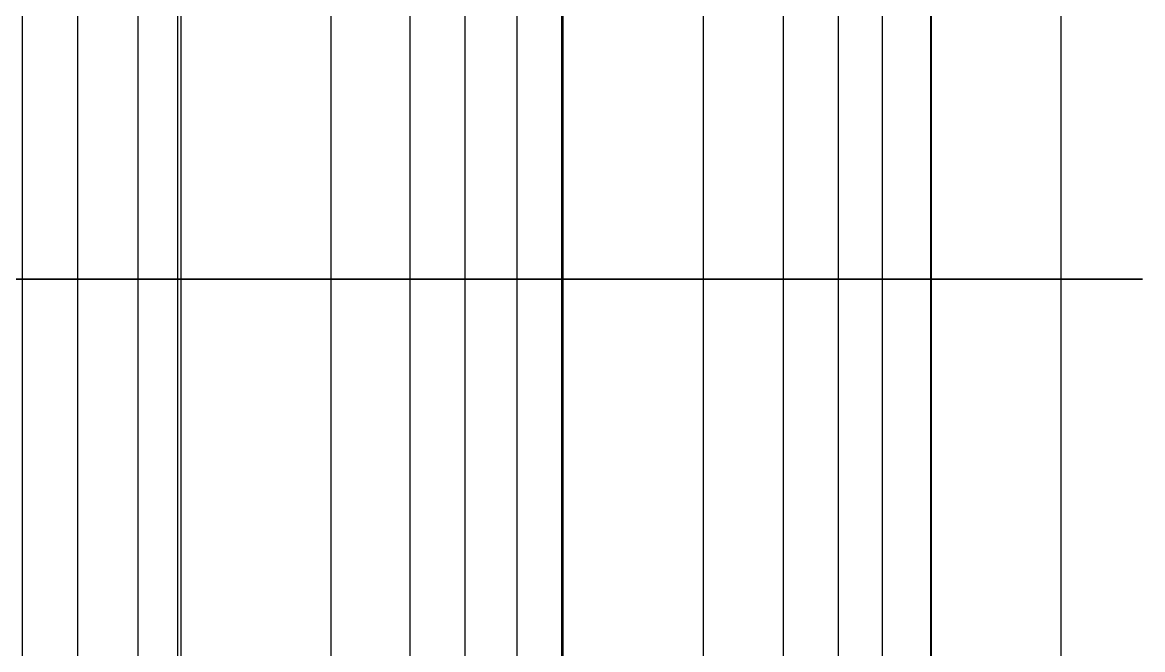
# Model space of a CAD drawing. Extents: x -60 to 60, y 140 to 264.
# Drawn here: x 39.956 to 43.973, y 196.172 to 198.421 of the extents above; entities that cross this region are included whole.
import ezdxf

# ---------------------------------------------------------------- set-up
doc = ezdxf.new("R2010")
doc.units = 0
doc.layers.add('Cut051011', color=7, linetype='CONTINUOUS')

msp = doc.modelspace()

# ---------------------------------------------------------------- linework, layer by layer
at = {"layer": 'Cut051011'}
for p, q in [((39.9561, 197.5, 559.475), (39.9561, 200.5, 559.475)), ((39.9561, 197.5, 559.475), (39.9561, 200.5, 559.475)), ((39.9561, 197.5, 640.525), (39.9561, 200.5, 640.525)), ((39.9561, 197.5, 640.525), (39.9561, 200.5, 640.525)), ((40.1546, 197.5, 559.486), (40.1546, 200.5, 559.486)), ((40.1546, 197.5, 559.486), (40.1546, 200.5, 559.486)), ((40.1546, 197.5, 640.514), (40.1546, 200.5, 640.514)), ((40.1546, 197.5, 640.514), (40.1546, 200.5, 640.514)), ((40.3707, 197.5, 560.321), (40.3707, 200.5, 560.321)), ((40.3707, 197.5, 560.321), (40.3707, 200.5, 560.321)), ((40.3707, 197.5, 639.679), (40.3707, 200.5, 639.679)), ((40.3707, 197.5, 639.679), (40.3707, 200.5, 639.679)), ((40.5139, 197.5, 559.845), (40.5139, 200.5, 559.845)), ((40.5139, 197.5, 559.845), (40.5139, 200.5, 559.845)), ((40.5139, 197.5, 640.155), (40.5139, 200.5, 640.155)), ((40.5139, 197.5, 640.155), (40.5139, 200.5, 640.155)), ((40.5251, 197.5, 560.044), (40.5251, 200.5, 560.044)), ((40.5251, 197.5, 560.044), (40.5251, 200.5, 560.044)), ((40.5251, 197.5, 639.956), (40.5251, 200.5, 639.956)), ((40.5251, 197.5, 639.956), (40.5251, 200.5, 639.956)), ((41.0638, 197.5, 561.039), (41.0638, 200.5, 561.039)), ((41.0638, 197.5, 561.039), (41.0638, 200.5, 561.039)), ((41.0638, 197.5, 638.961), (41.0638, 200.5, 638.961)), ((41.0638, 197.5, 638.961), (41.0638, 200.5, 638.961)), ((41.3461, 197.5, 560.894), (41.3461, 200.5, 560.894)), ((41.3461, 197.5, 560.894), (41.3461, 200.5, 560.894)), ((41.3461, 197.5, 639.106), (41.3461, 200.5, 639.106)), ((41.3461, 197.5, 639.106), (41.3461, 200.5, 639.106)), ((41.544, 197.5, 560.912), (41.544, 200.5, 560.912)), ((41.544, 197.5, 560.912), (41.544, 200.5, 560.912)), ((41.544, 197.5, 639.088), (41.544, 200.5, 639.088)), ((41.544, 197.5, 639.088), (41.544, 200.5, 639.088)), ((41.7308, 197.5, 561.754), (41.7308, 200.5, 561.754)), ((41.7308, 197.5, 561.754), (41.7308, 200.5, 561.754)), ((41.7308, 197.5, 638.246), (41.7308, 200.5, 638.246)), ((41.7308, 197.5, 638.246), (41.7308, 200.5, 638.246)), ((41.8906, 197.5, 561.284), (41.8906, 200.5, 561.284)), ((41.8906, 197.5, 561.284), (41.8906, 200.5, 561.284)), ((41.8906, 197.5, 638.716), (41.8906, 200.5, 638.716)), ((41.8906, 197.5, 638.716), (41.8906, 200.5, 638.716)), ((41.8949, 197.5, 561.483), (41.8949, 200.5, 561.483)), ((41.8949, 197.5, 561.483), (41.8949, 200.5, 561.483)), ((41.8949, 197.5, 638.517), (41.8949, 200.5, 638.517)), ((41.8949, 197.5, 638.517), (41.8949, 200.5, 638.517)), ((42.3985, 197.5, 562.496), (42.3985, 200.5, 562.496)), ((42.3985, 197.5, 562.496), (42.3985, 200.5, 562.496)), ((42.3985, 197.5, 637.504), (42.3985, 200.5, 637.504)), ((42.3985, 197.5, 637.504), (42.3985, 200.5, 637.504)), ((42.6857, 197.5, 562.361), (42.6857, 200.5, 562.361)), ((42.6857, 197.5, 562.361), (42.6857, 200.5, 562.361)), ((42.6857, 197.5, 637.639), (42.6857, 200.5, 637.639)), ((42.6857, 197.5, 637.639), (42.6857, 200.5, 637.639)), ((42.8829, 197.5, 562.386), (42.8829, 200.5, 562.386)), ((42.8829, 197.5, 562.386), (42.8829, 200.5, 562.386)), ((42.8829, 197.5, 637.614), (42.8829, 200.5, 637.614)), ((42.8829, 197.5, 637.614), (42.8829, 200.5, 637.614)), ((43.0402, 197.5, 563.234), (43.0402, 200.5, 563.234)), ((43.0402, 197.5, 563.234), (43.0402, 200.5, 563.234)), ((43.0402, 197.5, 636.766), (43.0402, 200.5, 636.766)), ((43.0402, 197.5, 636.766), (43.0402, 200.5, 636.766)), ((43.2136, 197.5, 562.968), (43.2136, 200.5, 562.968)), ((43.2136, 197.5, 562.968), (43.2136, 200.5, 562.968)), ((43.2136, 197.5, 637.032), (43.2136, 200.5, 637.032)), ((43.2136, 197.5, 637.032), (43.2136, 200.5, 637.032)), ((43.2162, 197.5, 562.769), (43.2162, 200.5, 562.769)), ((43.2162, 197.5, 562.769), (43.2162, 200.5, 562.769)), ((43.2162, 197.5, 637.231), (43.2162, 200.5, 637.231)), ((43.2162, 197.5, 637.231), (43.2162, 200.5, 637.231)), ((43.6815, 197.5, 563.998), (43.6815, 200.5, 563.998)), ((43.6815, 197.5, 563.998), (43.6815, 200.5, 563.998)), ((43.6815, 197.5, 636.002), (43.6815, 200.5, 636.002)), ((43.6815, 197.5, 636.002), (43.6815, 200.5, 636.002)), ((39.9561, 194.5, 559.475), (39.9561, 197.5, 559.475)), ((39.9561, 194.5, 559.475), (39.9561, 197.5, 559.475)), ((39.9561, 194.5, 640.525), (39.9561, 197.5, 640.525)), ((39.9561, 194.5, 640.525), (39.9561, 197.5, 640.525)), ((40.1546, 194.5, 559.486), (40.1546, 197.5, 559.486)), ((40.1546, 194.5, 559.486), (40.1546, 197.5, 559.486)), ((40.1546, 194.5, 640.514), (40.1546, 197.5, 640.514)), ((40.1546, 194.5, 640.514), (40.1546, 197.5, 640.514)), ((40.3707, 194.5, 560.321), (40.3707, 197.5, 560.321)), ((40.3707, 194.5, 560.321), (40.3707, 197.5, 560.321)), ((40.3707, 194.5, 639.679), (40.3707, 197.5, 639.679)), ((40.3707, 194.5, 639.679), (40.3707, 197.5, 639.679)), ((40.5139, 194.5, 559.845), (40.5139, 197.5, 559.845)), ((40.5139, 194.5, 559.845), (40.5139, 197.5, 559.845)), ((40.5139, 194.5, 640.155), (40.5139, 197.5, 640.155)), ((40.5139, 194.5, 640.155), (40.5139, 197.5, 640.155)), ((40.5251, 194.5, 560.044), (40.5251, 197.5, 560.044)), ((40.5251, 194.5, 560.044), (40.5251, 197.5, 560.044)), ((40.5251, 194.5, 639.956), (40.5251, 197.5, 639.956)), ((40.5251, 194.5, 639.956), (40.5251, 197.5, 639.956)), ((41.0638, 194.5, 561.039), (41.0638, 197.5, 561.039)), ((41.0638, 194.5, 561.039), (41.0638, 197.5, 561.039)), ((41.0638, 194.5, 638.961), (41.0638, 197.5, 638.961)), ((41.0638, 194.5, 638.961), (41.0638, 197.5, 638.961)), ((41.3461, 194.5, 560.894), (41.3461, 197.5, 560.894)), ((41.3461, 194.5, 560.894), (41.3461, 197.5, 560.894)), ((41.3461, 194.5, 639.106), (41.3461, 197.5, 639.106)), ((41.3461, 194.5, 639.106), (41.3461, 197.5, 639.106)), ((41.544, 194.5, 560.912), (41.544, 197.5, 560.912)), ((41.544, 194.5, 560.912), (41.544, 197.5, 560.912)), ((41.544, 194.5, 639.088), (41.544, 197.5, 639.088)), ((41.544, 194.5, 639.088), (41.544, 197.5, 639.088)), ((41.7308, 194.5, 561.754), (41.7308, 197.5, 561.754)), ((41.7308, 194.5, 561.754), (41.7308, 197.5, 561.754)), ((41.7308, 194.5, 638.246), (41.7308, 197.5, 638.246)), ((41.7308, 194.5, 638.246), (41.7308, 197.5, 638.246)), ((41.8906, 194.5, 561.284), (41.8906, 197.5, 561.284)), ((41.8906, 194.5, 561.284), (41.8906, 197.5, 561.284)), ((41.8906, 194.5, 638.716), (41.8906, 197.5, 638.716)), ((41.8906, 194.5, 638.716), (41.8906, 197.5, 638.716)), ((41.8949, 194.5, 561.483), (41.8949, 197.5, 561.483)), ((41.8949, 194.5, 561.483), (41.8949, 197.5, 561.483)), ((41.8949, 194.5, 638.517), (41.8949, 197.5, 638.517)), ((41.8949, 194.5, 638.517), (41.8949, 197.5, 638.517)), ((42.3985, 194.5, 562.496), (42.3985, 197.5, 562.496)), ((42.3985, 194.5, 562.496), (42.3985, 197.5, 562.496)), ((42.3985, 194.5, 637.504), (42.3985, 197.5, 637.504)), ((42.3985, 194.5, 637.504), (42.3985, 197.5, 637.504)), ((42.6857, 194.5, 562.361), (42.6857, 197.5, 562.361)), ((42.6857, 194.5, 562.361), (42.6857, 197.5, 562.361)), ((42.6857, 194.5, 637.639), (42.6857, 197.5, 637.639)), ((42.6857, 194.5, 637.639), (42.6857, 197.5, 637.639)), ((42.8829, 194.5, 562.386), (42.8829, 197.5, 562.386)), ((42.8829, 194.5, 562.386), (42.8829, 197.5, 562.386)), ((42.8829, 194.5, 637.614), (42.8829, 197.5, 637.614)), ((42.8829, 194.5, 637.614), (42.8829, 197.5, 637.614)), ((43.0402, 194.5, 563.234), (43.0402, 197.5, 563.234)), ((43.0402, 194.5, 563.234), (43.0402, 197.5, 563.234)), ((43.0402, 194.5, 636.766), (43.0402, 197.5, 636.766)), ((43.0402, 194.5, 636.766), (43.0402, 197.5, 636.766)), ((43.2136, 194.5, 562.968), (43.2136, 197.5, 562.968)), ((43.2136, 194.5, 562.968), (43.2136, 197.5, 562.968)), ((43.2136, 194.5, 637.032), (43.2136, 197.5, 637.032)), ((43.2136, 194.5, 637.032), (43.2136, 197.5, 637.032)), ((43.2162, 194.5, 562.769), (43.2162, 197.5, 562.769)), ((43.2162, 194.5, 562.769), (43.2162, 197.5, 562.769)), ((43.2162, 194.5, 637.231), (43.2162, 197.5, 637.231)), ((43.2162, 194.5, 637.231), (43.2162, 197.5, 637.231)), ((43.6815, 194.5, 563.998), (43.6815, 197.5, 563.998)), ((43.6815, 194.5, 563.998), (43.6815, 197.5, 563.998)), ((43.6815, 194.5, 636.002), (43.6815, 197.5, 636.002)), ((43.6815, 194.5, 636.002), (43.6815, 197.5, 636.002))]:
    msp.add_line(p, q, dxfattribs=at)
for centre in [(0, 203.5), (0, 203.5), (0, 200.5), (0, 200.5)]:
    msp.add_circle(centre, 60, dxfattribs=at)
for points, degree in [([(39.9561, 197.5, 559.475), (39.8299, 197.5, 559.574), (39.679, 197.5, 559.629)], 2), ([(39.679, 197.5, 640.371), (39.8299, 197.5, 640.426), (39.9561, 197.5, 640.525)], 2), ([(39.9561, 197.5, 559.475), (39.8299, 197.5, 559.574), (39.679, 197.5, 559.629)], 2), ([(39.679, 197.5, 640.371), (39.8299, 197.5, 640.426), (39.9561, 197.5, 640.525)], 2), ([(39.9561, 197.5, 559.475), (39.8299, 197.5, 559.574), (39.679, 197.5, 559.629)], 2), ([(39.679, 197.5, 640.371), (39.8299, 197.5, 640.426), (39.9561, 197.5, 640.525)], 2), ([(39.9561, 197.5, 559.475), (39.8299, 197.5, 559.574), (39.679, 197.5, 559.629)], 2), ([(39.679, 197.5, 640.371), (39.8299, 197.5, 640.426), (39.9561, 197.5, 640.525)], 2), ([(40.1546, 197.5, 559.486), (40.1093, 197.5, 559.434), (40.0069, 197.5, 559.428), (39.9561, 197.5, 559.475)], 3), ([(39.9561, 197.5, 640.525), (40.0069, 197.5, 640.572), (40.1093, 197.5, 640.566), (40.1546, 197.5, 640.514)], 3), ([(40.1546, 197.5, 559.486), (40.1093, 197.5, 559.434), (40.0069, 197.5, 559.428), (39.9561, 197.5, 559.475)], 3), ([(39.9561, 197.5, 640.525), (40.0069, 197.5, 640.572), (40.1093, 197.5, 640.566), (40.1546, 197.5, 640.514)], 3), ([(40.1546, 197.5, 559.486), (40.1093, 197.5, 559.434), (40.0069, 197.5, 559.428), (39.9561, 197.5, 559.475)], 3), ([(39.9561, 197.5, 640.525), (40.0069, 197.5, 640.572), (40.1093, 197.5, 640.566), (40.1546, 197.5, 640.514)], 3), ([(40.1546, 197.5, 559.486), (40.1093, 197.5, 559.434), (40.0069, 197.5, 559.428), (39.9561, 197.5, 559.475)], 3), ([(39.9561, 197.5, 640.525), (40.0069, 197.5, 640.572), (40.1093, 197.5, 640.566), (40.1546, 197.5, 640.514)], 3), ([(40.5139, 197.5, 559.845), (40.1546, 197.5, 559.486)], 1), ([(40.1546, 197.5, 640.514), (40.5139, 197.5, 640.155)], 1), ([(40.5139, 197.5, 559.845), (40.1546, 197.5, 559.486)], 1), ([(40.1546, 197.5, 640.514), (40.5139, 197.5, 640.155)], 1), ([(40.5139, 197.5, 559.845), (40.1546, 197.5, 559.486)], 1), ([(40.1546, 197.5, 640.514), (40.5139, 197.5, 640.155)], 1), ([(40.5139, 197.5, 559.845), (40.1546, 197.5, 559.486)], 1), ([(40.1546, 197.5, 640.514), (40.5139, 197.5, 640.155)], 1), ([(40.3707, 197.5, 560.321), (40.4258, 197.5, 560.17), (40.5251, 197.5, 560.044)], 2), ([(40.5251, 197.5, 639.956), (40.4258, 197.5, 639.83), (40.3707, 197.5, 639.679)], 2), ([(40.3707, 197.5, 560.321), (40.4258, 197.5, 560.17), (40.5251, 197.5, 560.044)], 2), ([(40.5251, 197.5, 639.956), (40.4258, 197.5, 639.83), (40.3707, 197.5, 639.679)], 2), ([(40.3707, 197.5, 560.321), (40.4258, 197.5, 560.17), (40.5251, 197.5, 560.044)], 2), ([(40.5251, 197.5, 639.956), (40.4258, 197.5, 639.83), (40.3707, 197.5, 639.679)], 2), ([(40.3707, 197.5, 560.321), (40.4258, 197.5, 560.17), (40.5251, 197.5, 560.044)], 2), ([(40.5251, 197.5, 639.956), (40.4258, 197.5, 639.83), (40.3707, 197.5, 639.679)], 2), ([(40.5251, 197.5, 560.044), (40.5716, 197.5, 559.993), (40.5658, 197.5, 559.891), (40.5139, 197.5, 559.845)], 3), ([(40.5139, 197.5, 640.155), (40.5658, 197.5, 640.109), (40.5716, 197.5, 640.007), (40.5251, 197.5, 639.956)], 3), ([(40.5251, 197.5, 560.044), (40.5716, 197.5, 559.993), (40.5658, 197.5, 559.891), (40.5139, 197.5, 559.845)], 3), ([(40.5139, 197.5, 640.155), (40.5658, 197.5, 640.109), (40.5716, 197.5, 640.007), (40.5251, 197.5, 639.956)], 3), ([(40.5251, 197.5, 560.044), (40.5716, 197.5, 559.993), (40.5658, 197.5, 559.891), (40.5139, 197.5, 559.845)], 3), ([(40.5139, 197.5, 640.155), (40.5658, 197.5, 640.109), (40.5716, 197.5, 640.007), (40.5251, 197.5, 639.956)], 3), ([(40.5251, 197.5, 560.044), (40.5716, 197.5, 559.993), (40.5658, 197.5, 559.891), (40.5139, 197.5, 559.845)], 3), ([(40.5139, 197.5, 640.155), (40.5658, 197.5, 640.109), (40.5716, 197.5, 640.007), (40.5251, 197.5, 639.956)], 3), ([(41.3461, 197.5, 560.894), (41.2164, 197.5, 560.989), (41.0638, 197.5, 561.039)], 2), ([(41.0638, 197.5, 638.961), (41.2164, 197.5, 639.011), (41.3461, 197.5, 639.106)], 2), ([(41.3461, 197.5, 560.894), (41.2164, 197.5, 560.989), (41.0638, 197.5, 561.039)], 2), ([(41.0638, 197.5, 638.961), (41.2164, 197.5, 639.011), (41.3461, 197.5, 639.106)], 2), ([(41.3461, 197.5, 560.894), (41.2164, 197.5, 560.989), (41.0638, 197.5, 561.039)], 2), ([(41.0638, 197.5, 638.961), (41.2164, 197.5, 639.011), (41.3461, 197.5, 639.106)], 2), ([(41.3461, 197.5, 560.894), (41.2164, 197.5, 560.989), (41.0638, 197.5, 561.039)], 2), ([(41.0638, 197.5, 638.961), (41.2164, 197.5, 639.011), (41.3461, 197.5, 639.106)], 2), ([(41.8906, 197.5, 561.284), (41.544, 197.5, 560.912)], 1), ([(41.544, 197.5, 639.088), (41.8906, 197.5, 638.716)], 1), ([(41.8906, 197.5, 561.284), (41.544, 197.5, 560.912)], 1), ([(41.544, 197.5, 639.088), (41.8906, 197.5, 638.716)], 1), ([(41.8906, 197.5, 561.284), (41.544, 197.5, 560.912)], 1), ([(41.544, 197.5, 639.088), (41.8906, 197.5, 638.716)], 1), ([(41.8906, 197.5, 561.284), (41.544, 197.5, 560.912)], 1), ([(41.544, 197.5, 639.088), (41.8906, 197.5, 638.716)], 1), ([(41.7308, 197.5, 561.754), (41.7912, 197.5, 561.605), (41.8949, 197.5, 561.483)], 2), ([(41.8949, 197.5, 638.517), (41.7912, 197.5, 638.395), (41.7308, 197.5, 638.246)], 2), ([(41.7308, 197.5, 561.754), (41.7912, 197.5, 561.605), (41.8949, 197.5, 561.483)], 2), ([(41.8949, 197.5, 638.517), (41.7912, 197.5, 638.395), (41.7308, 197.5, 638.246)], 2), ([(41.7308, 197.5, 561.754), (41.7912, 197.5, 561.605), (41.8949, 197.5, 561.483)], 2), ([(41.8949, 197.5, 638.517), (41.7912, 197.5, 638.395), (41.7308, 197.5, 638.246)], 2), ([(41.7308, 197.5, 561.754), (41.7912, 197.5, 561.605), (41.8949, 197.5, 561.483)], 2), ([(41.8949, 197.5, 638.517), (41.7912, 197.5, 638.395), (41.7308, 197.5, 638.246)], 2), ([(41.8949, 197.5, 561.483), (41.9431, 197.5, 561.433), (41.9408, 197.5, 561.331), (41.8906, 197.5, 561.284)], 3), ([(41.8906, 197.5, 638.716), (41.9408, 197.5, 638.669), (41.9431, 197.5, 638.567), (41.8949, 197.5, 638.517)], 3), ([(41.8949, 197.5, 561.483), (41.9431, 197.5, 561.433), (41.9408, 197.5, 561.331), (41.8906, 197.5, 561.284)], 3), ([(41.8906, 197.5, 638.716), (41.9408, 197.5, 638.669), (41.9431, 197.5, 638.567), (41.8949, 197.5, 638.517)], 3), ([(41.8949, 197.5, 561.483), (41.9431, 197.5, 561.433), (41.9408, 197.5, 561.331), (41.8906, 197.5, 561.284)], 3), ([(41.8906, 197.5, 638.716), (41.9408, 197.5, 638.669), (41.9431, 197.5, 638.567), (41.8949, 197.5, 638.517)], 3), ([(41.8949, 197.5, 561.483), (41.9431, 197.5, 561.433), (41.9408, 197.5, 561.331), (41.8906, 197.5, 561.284)], 3), ([(41.8906, 197.5, 638.716), (41.9408, 197.5, 638.669), (41.9431, 197.5, 638.567), (41.8949, 197.5, 638.517)], 3), ([(42.6857, 197.5, 562.361), (42.5528, 197.5, 562.451), (42.3985, 197.5, 562.496)], 2), ([(42.3985, 197.5, 637.504), (42.5528, 197.5, 637.549), (42.6857, 197.5, 637.639)], 2), ([(42.6857, 197.5, 562.361), (42.5528, 197.5, 562.451), (42.3985, 197.5, 562.496)], 2), ([(42.3985, 197.5, 637.504), (42.5528, 197.5, 637.549), (42.6857, 197.5, 637.639)], 2), ([(42.6857, 197.5, 562.361), (42.5528, 197.5, 562.451), (42.3985, 197.5, 562.496)], 2), ([(42.3985, 197.5, 637.504), (42.5528, 197.5, 637.549), (42.6857, 197.5, 637.639)], 2), ([(42.6857, 197.5, 562.361), (42.5528, 197.5, 562.451), (42.3985, 197.5, 562.496)], 2), ([(42.3985, 197.5, 637.504), (42.5528, 197.5, 637.549), (42.6857, 197.5, 637.639)], 2), ([(43.2162, 197.5, 562.769), (42.8829, 197.5, 562.386)], 1), ([(42.8829, 197.5, 637.614), (43.2162, 197.5, 637.231)], 1), ([(43.2162, 197.5, 562.769), (42.8829, 197.5, 562.386)], 1), ([(42.8829, 197.5, 637.614), (43.2162, 197.5, 637.231)], 1), ([(43.2162, 197.5, 562.769), (42.8829, 197.5, 562.386)], 1), ([(42.8829, 197.5, 637.614), (43.2162, 197.5, 637.231)], 1), ([(43.2162, 197.5, 562.769), (42.8829, 197.5, 562.386)], 1), ([(42.8829, 197.5, 637.614), (43.2162, 197.5, 637.231)], 1), ([(43.0402, 197.5, 563.234), (43.1057, 197.5, 563.087), (43.2136, 197.5, 562.968)], 2), ([(43.2136, 197.5, 637.032), (43.1057, 197.5, 636.913), (43.0402, 197.5, 636.766)], 2), ([(43.0402, 197.5, 563.234), (43.1057, 197.5, 563.087), (43.2136, 197.5, 562.968)], 2), ([(43.2136, 197.5, 637.032), (43.1057, 197.5, 636.913), (43.0402, 197.5, 636.766)], 2), ([(43.0402, 197.5, 563.234), (43.1057, 197.5, 563.087), (43.2136, 197.5, 562.968)], 2), ([(43.2136, 197.5, 637.032), (43.1057, 197.5, 636.913), (43.0402, 197.5, 636.766)], 2), ([(43.0402, 197.5, 563.234), (43.1057, 197.5, 563.087), (43.2136, 197.5, 562.968)], 2), ([(43.2136, 197.5, 637.032), (43.1057, 197.5, 636.913), (43.0402, 197.5, 636.766)], 2), ([(43.2136, 197.5, 562.968), (43.2635, 197.5, 562.921), (43.2648, 197.5, 562.818), (43.2162, 197.5, 562.769)], 3), ([(43.2162, 197.5, 637.231), (43.2648, 197.5, 637.182), (43.2635, 197.5, 637.079), (43.2136, 197.5, 637.032)], 3), ([(43.2136, 197.5, 562.968), (43.2635, 197.5, 562.921), (43.2648, 197.5, 562.818), (43.2162, 197.5, 562.769)], 3), ([(43.2162, 197.5, 637.231), (43.2648, 197.5, 637.182), (43.2635, 197.5, 637.079), (43.2136, 197.5, 637.032)], 3), ([(43.2136, 197.5, 562.968), (43.2635, 197.5, 562.921), (43.2648, 197.5, 562.818), (43.2162, 197.5, 562.769)], 3), ([(43.2162, 197.5, 637.231), (43.2648, 197.5, 637.182), (43.2635, 197.5, 637.079), (43.2136, 197.5, 637.032)], 3), ([(43.2136, 197.5, 562.968), (43.2635, 197.5, 562.921), (43.2648, 197.5, 562.818), (43.2162, 197.5, 562.769)], 3), ([(43.2162, 197.5, 637.231), (43.2648, 197.5, 637.182), (43.2635, 197.5, 637.079), (43.2136, 197.5, 637.032)], 3), ([(43.9732, 197.5, 563.873), (43.8373, 197.5, 563.959), (43.6815, 197.5, 563.998)], 2), ([(43.6815, 197.5, 636.002), (43.8373, 197.5, 636.041), (43.9732, 197.5, 636.127)], 2), ([(43.9732, 197.5, 563.873), (43.8373, 197.5, 563.959), (43.6815, 197.5, 563.998)], 2), ([(43.6815, 197.5, 636.002), (43.8373, 197.5, 636.041), (43.9732, 197.5, 636.127)], 2), ([(43.9732, 197.5, 563.873), (43.8373, 197.5, 563.959), (43.6815, 197.5, 563.998)], 2), ([(43.6815, 197.5, 636.002), (43.8373, 197.5, 636.041), (43.9732, 197.5, 636.127)], 2), ([(43.9732, 197.5, 563.873), (43.8373, 197.5, 563.959), (43.6815, 197.5, 563.998)], 2), ([(43.6815, 197.5, 636.002), (43.8373, 197.5, 636.041), (43.9732, 197.5, 636.127)], 2)]:
    msp.add_open_spline(points, degree=degree, dxfattribs=at)
for points, degree, knots in [([(41.0638, 197.5, 561.039), (40.9851, 197.5, 561.064), (40.8872, 197.5, 561.076), (40.7835, 197.5, 561.055), (40.6802, 197.5, 561.035), (40.5731, 197.5, 560.98), (40.4929, 197.5, 560.896), (40.4119, 197.5, 560.813), (40.3608, 197.5, 560.704), (40.3444, 197.5, 560.601), (40.3273, 197.5, 560.496), (40.3422, 197.5, 560.399), (40.3707, 197.5, 560.321)], 3, [0, 0, 0, 0, 0.558599, 0.558599, 0.558599, 1.1172, 1.1172, 1.1172, 1.6758, 1.6758, 1.6758, 2.2344, 2.2344, 2.2344, 2.2344]), ([(40.3707, 197.5, 639.679), (40.3422, 197.5, 639.601), (40.3273, 197.5, 639.504), (40.3444, 197.5, 639.399), (40.3608, 197.5, 639.296), (40.4119, 197.5, 639.187), (40.4929, 197.5, 639.104), (40.5731, 197.5, 639.02), (40.6802, 197.5, 638.965), (40.7835, 197.5, 638.945), (40.8872, 197.5, 638.924), (40.9851, 197.5, 638.936), (41.0638, 197.5, 638.961)], 3, [0, 0, 0, 0, 0.558599, 0.558599, 0.558599, 1.1172, 1.1172, 1.1172, 1.6758, 1.6758, 1.6758, 2.2344, 2.2344, 2.2344, 2.2344]), ([(41.0638, 197.5, 561.039), (40.9851, 197.5, 561.064), (40.8872, 197.5, 561.076), (40.7835, 197.5, 561.055), (40.6802, 197.5, 561.035), (40.5731, 197.5, 560.98), (40.4929, 197.5, 560.896), (40.4119, 197.5, 560.813), (40.3608, 197.5, 560.704), (40.3444, 197.5, 560.601), (40.3273, 197.5, 560.496), (40.3422, 197.5, 560.399), (40.3707, 197.5, 560.321)], 3, [0, 0, 0, 0, 0.558599, 0.558599, 0.558599, 1.1172, 1.1172, 1.1172, 1.6758, 1.6758, 1.6758, 2.2344, 2.2344, 2.2344, 2.2344]), ([(40.3707, 197.5, 639.679), (40.3422, 197.5, 639.601), (40.3273, 197.5, 639.504), (40.3444, 197.5, 639.399), (40.3608, 197.5, 639.296), (40.4119, 197.5, 639.187), (40.4929, 197.5, 639.104), (40.5731, 197.5, 639.02), (40.6802, 197.5, 638.965), (40.7835, 197.5, 638.945), (40.8872, 197.5, 638.924), (40.9851, 197.5, 638.936), (41.0638, 197.5, 638.961)], 3, [0, 0, 0, 0, 0.558599, 0.558599, 0.558599, 1.1172, 1.1172, 1.1172, 1.6758, 1.6758, 1.6758, 2.2344, 2.2344, 2.2344, 2.2344]), ([(41.0638, 197.5, 561.039), (40.9851, 197.5, 561.064), (40.8872, 197.5, 561.076), (40.7835, 197.5, 561.055), (40.6802, 197.5, 561.035), (40.5731, 197.5, 560.98), (40.4929, 197.5, 560.896), (40.4119, 197.5, 560.813), (40.3608, 197.5, 560.704), (40.3444, 197.5, 560.601), (40.3273, 197.5, 560.496), (40.3422, 197.5, 560.399), (40.3707, 197.5, 560.321)], 3, [0, 0, 0, 0, 0.558599, 0.558599, 0.558599, 1.1172, 1.1172, 1.1172, 1.6758, 1.6758, 1.6758, 2.2344, 2.2344, 2.2344, 2.2344]), ([(40.3707, 197.5, 639.679), (40.3422, 197.5, 639.601), (40.3273, 197.5, 639.504), (40.3444, 197.5, 639.399), (40.3608, 197.5, 639.296), (40.4119, 197.5, 639.187), (40.4929, 197.5, 639.104), (40.5731, 197.5, 639.02), (40.6802, 197.5, 638.965), (40.7835, 197.5, 638.945), (40.8872, 197.5, 638.924), (40.9851, 197.5, 638.936), (41.0638, 197.5, 638.961)], 3, [0, 0, 0, 0, 0.558599, 0.558599, 0.558599, 1.1172, 1.1172, 1.1172, 1.6758, 1.6758, 1.6758, 2.2344, 2.2344, 2.2344, 2.2344]), ([(41.0638, 197.5, 561.039), (40.9851, 197.5, 561.064), (40.8872, 197.5, 561.076), (40.7835, 197.5, 561.055), (40.6802, 197.5, 561.035), (40.5731, 197.5, 560.98), (40.4929, 197.5, 560.896), (40.4119, 197.5, 560.813), (40.3608, 197.5, 560.704), (40.3444, 197.5, 560.601), (40.3273, 197.5, 560.496), (40.3422, 197.5, 560.399), (40.3707, 197.5, 560.321)], 3, [0, 0, 0, 0, 0.558599, 0.558599, 0.558599, 1.1172, 1.1172, 1.1172, 1.6758, 1.6758, 1.6758, 2.2344, 2.2344, 2.2344, 2.2344]), ([(40.3707, 197.5, 639.679), (40.3422, 197.5, 639.601), (40.3273, 197.5, 639.504), (40.3444, 197.5, 639.399), (40.3608, 197.5, 639.296), (40.4119, 197.5, 639.187), (40.4929, 197.5, 639.104), (40.5731, 197.5, 639.02), (40.6802, 197.5, 638.965), (40.7835, 197.5, 638.945), (40.8872, 197.5, 638.924), (40.9851, 197.5, 638.936), (41.0638, 197.5, 638.961)], 3, [0, 0, 0, 0, 0.558599, 0.558599, 0.558599, 1.1172, 1.1172, 1.1172, 1.6758, 1.6758, 1.6758, 2.2344, 2.2344, 2.2344, 2.2344]), ([(41.544, 197.5, 560.912), (41.508, 197.5, 560.873), (41.4485, 197.5, 560.866), (41.3886, 197.5, 560.862), (41.3461, 197.5, 560.894)], 2, [0, 0, 0, 0.724386, 0.724386, 1.44877, 1.44877, 1.44877]), ([(41.3461, 197.5, 639.106), (41.3886, 197.5, 639.138), (41.4485, 197.5, 639.134), (41.508, 197.5, 639.127), (41.544, 197.5, 639.088)], 2, [0, 0, 0, 0.724386, 0.724386, 1.44877, 1.44877, 1.44877]), ([(41.544, 197.5, 560.912), (41.508, 197.5, 560.873), (41.4485, 197.5, 560.866), (41.3886, 197.5, 560.862), (41.3461, 197.5, 560.894)], 2, [0, 0, 0, 0.724386, 0.724386, 1.44877, 1.44877, 1.44877]), ([(41.3461, 197.5, 639.106), (41.3886, 197.5, 639.138), (41.4485, 197.5, 639.134), (41.508, 197.5, 639.127), (41.544, 197.5, 639.088)], 2, [0, 0, 0, 0.724386, 0.724386, 1.44877, 1.44877, 1.44877]), ([(41.544, 197.5, 560.912), (41.508, 197.5, 560.873), (41.4485, 197.5, 560.866), (41.3886, 197.5, 560.862), (41.3461, 197.5, 560.894)], 2, [0, 0, 0, 0.724386, 0.724386, 1.44877, 1.44877, 1.44877]), ([(41.3461, 197.5, 639.106), (41.3886, 197.5, 639.138), (41.4485, 197.5, 639.134), (41.508, 197.5, 639.127), (41.544, 197.5, 639.088)], 2, [0, 0, 0, 0.724386, 0.724386, 1.44877, 1.44877, 1.44877]), ([(41.544, 197.5, 560.912), (41.508, 197.5, 560.873), (41.4485, 197.5, 560.866), (41.3886, 197.5, 560.862), (41.3461, 197.5, 560.894)], 2, [0, 0, 0, 0.724386, 0.724386, 1.44877, 1.44877, 1.44877]), ([(41.3461, 197.5, 639.106), (41.3886, 197.5, 639.138), (41.4485, 197.5, 639.134), (41.508, 197.5, 639.127), (41.544, 197.5, 639.088)], 2, [0, 0, 0, 0.724386, 0.724386, 1.44877, 1.44877, 1.44877]), ([(42.3985, 197.5, 562.496), (42.319, 197.5, 562.519), (42.2207, 197.5, 562.527), (42.1178, 197.5, 562.502), (42.0153, 197.5, 562.479), (41.9102, 197.5, 562.42), (41.8329, 197.5, 562.333), (41.7549, 197.5, 562.248), (41.7076, 197.5, 562.137), (41.6949, 197.5, 562.033), (41.6814, 197.5, 561.928), (41.6997, 197.5, 561.831), (41.7308, 197.5, 561.754)], 3, [0, 0, 0, 0, 0.558599, 0.558599, 0.558599, 1.1172, 1.1172, 1.1172, 1.6758, 1.6758, 1.6758, 2.2344, 2.2344, 2.2344, 2.2344]), ([(41.7308, 197.5, 638.246), (41.6997, 197.5, 638.169), (41.6814, 197.5, 638.072), (41.6949, 197.5, 637.967), (41.7076, 197.5, 637.863), (41.7549, 197.5, 637.752), (41.8329, 197.5, 637.667), (41.9102, 197.5, 637.58), (42.0153, 197.5, 637.521), (42.1178, 197.5, 637.498), (42.2207, 197.5, 637.473), (42.319, 197.5, 637.481), (42.3985, 197.5, 637.504)], 3, [0, 0, 0, 0, 0.558599, 0.558599, 0.558599, 1.1172, 1.1172, 1.1172, 1.6758, 1.6758, 1.6758, 2.2344, 2.2344, 2.2344, 2.2344]), ([(42.3985, 197.5, 562.496), (42.319, 197.5, 562.519), (42.2207, 197.5, 562.527), (42.1178, 197.5, 562.502), (42.0153, 197.5, 562.479), (41.9102, 197.5, 562.42), (41.8329, 197.5, 562.333), (41.7549, 197.5, 562.248), (41.7076, 197.5, 562.137), (41.6949, 197.5, 562.033), (41.6814, 197.5, 561.928), (41.6997, 197.5, 561.831), (41.7308, 197.5, 561.754)], 3, [0, 0, 0, 0, 0.558599, 0.558599, 0.558599, 1.1172, 1.1172, 1.1172, 1.6758, 1.6758, 1.6758, 2.2344, 2.2344, 2.2344, 2.2344]), ([(41.7308, 197.5, 638.246), (41.6997, 197.5, 638.169), (41.6814, 197.5, 638.072), (41.6949, 197.5, 637.967), (41.7076, 197.5, 637.863), (41.7549, 197.5, 637.752), (41.8329, 197.5, 637.667), (41.9102, 197.5, 637.58), (42.0153, 197.5, 637.521), (42.1178, 197.5, 637.498), (42.2207, 197.5, 637.473), (42.319, 197.5, 637.481), (42.3985, 197.5, 637.504)], 3, [0, 0, 0, 0, 0.558599, 0.558599, 0.558599, 1.1172, 1.1172, 1.1172, 1.6758, 1.6758, 1.6758, 2.2344, 2.2344, 2.2344, 2.2344]), ([(42.3985, 197.5, 562.496), (42.319, 197.5, 562.519), (42.2207, 197.5, 562.527), (42.1178, 197.5, 562.502), (42.0153, 197.5, 562.479), (41.9102, 197.5, 562.42), (41.8329, 197.5, 562.333), (41.7549, 197.5, 562.248), (41.7076, 197.5, 562.137), (41.6949, 197.5, 562.033), (41.6814, 197.5, 561.928), (41.6997, 197.5, 561.831), (41.7308, 197.5, 561.754)], 3, [0, 0, 0, 0, 0.558599, 0.558599, 0.558599, 1.1172, 1.1172, 1.1172, 1.6758, 1.6758, 1.6758, 2.2344, 2.2344, 2.2344, 2.2344]), ([(41.7308, 197.5, 638.246), (41.6997, 197.5, 638.169), (41.6814, 197.5, 638.072), (41.6949, 197.5, 637.967), (41.7076, 197.5, 637.863), (41.7549, 197.5, 637.752), (41.8329, 197.5, 637.667), (41.9102, 197.5, 637.58), (42.0153, 197.5, 637.521), (42.1178, 197.5, 637.498), (42.2207, 197.5, 637.473), (42.319, 197.5, 637.481), (42.3985, 197.5, 637.504)], 3, [0, 0, 0, 0, 0.558599, 0.558599, 0.558599, 1.1172, 1.1172, 1.1172, 1.6758, 1.6758, 1.6758, 2.2344, 2.2344, 2.2344, 2.2344]), ([(42.3985, 197.5, 562.496), (42.319, 197.5, 562.519), (42.2207, 197.5, 562.527), (42.1178, 197.5, 562.502), (42.0153, 197.5, 562.479), (41.9102, 197.5, 562.42), (41.8329, 197.5, 562.333), (41.7549, 197.5, 562.248), (41.7076, 197.5, 562.137), (41.6949, 197.5, 562.033), (41.6814, 197.5, 561.928), (41.6997, 197.5, 561.831), (41.7308, 197.5, 561.754)], 3, [0, 0, 0, 0, 0.558599, 0.558599, 0.558599, 1.1172, 1.1172, 1.1172, 1.6758, 1.6758, 1.6758, 2.2344, 2.2344, 2.2344, 2.2344]), ([(41.7308, 197.5, 638.246), (41.6997, 197.5, 638.169), (41.6814, 197.5, 638.072), (41.6949, 197.5, 637.967), (41.7076, 197.5, 637.863), (41.7549, 197.5, 637.752), (41.8329, 197.5, 637.667), (41.9102, 197.5, 637.58), (42.0153, 197.5, 637.521), (42.1178, 197.5, 637.498), (42.2207, 197.5, 637.473), (42.319, 197.5, 637.481), (42.3985, 197.5, 637.504)], 3, [0, 0, 0, 0, 0.558599, 0.558599, 0.558599, 1.1172, 1.1172, 1.1172, 1.6758, 1.6758, 1.6758, 2.2344, 2.2344, 2.2344, 2.2344]), ([(42.8829, 197.5, 562.386), (42.8482, 197.5, 562.346), (42.789, 197.5, 562.336), (42.7293, 197.5, 562.33), (42.6857, 197.5, 562.361)], 2, [0, 0, 0, 0.724386, 0.724386, 1.44877, 1.44877, 1.44877]), ([(42.6857, 197.5, 637.639), (42.7293, 197.5, 637.67), (42.789, 197.5, 637.664), (42.8482, 197.5, 637.654), (42.8829, 197.5, 637.614)], 2, [0, 0, 0, 0.724386, 0.724386, 1.44877, 1.44877, 1.44877]), ([(42.8829, 197.5, 562.386), (42.8482, 197.5, 562.346), (42.789, 197.5, 562.336), (42.7293, 197.5, 562.33), (42.6857, 197.5, 562.361)], 2, [0, 0, 0, 0.724386, 0.724386, 1.44877, 1.44877, 1.44877]), ([(42.6857, 197.5, 637.639), (42.7293, 197.5, 637.67), (42.789, 197.5, 637.664), (42.8482, 197.5, 637.654), (42.8829, 197.5, 637.614)], 2, [0, 0, 0, 0.724386, 0.724386, 1.44877, 1.44877, 1.44877]), ([(42.8829, 197.5, 562.386), (42.8482, 197.5, 562.346), (42.789, 197.5, 562.336), (42.7293, 197.5, 562.33), (42.6857, 197.5, 562.361)], 2, [0, 0, 0, 0.724386, 0.724386, 1.44877, 1.44877, 1.44877]), ([(42.6857, 197.5, 637.639), (42.7293, 197.5, 637.67), (42.789, 197.5, 637.664), (42.8482, 197.5, 637.654), (42.8829, 197.5, 637.614)], 2, [0, 0, 0, 0.724386, 0.724386, 1.44877, 1.44877, 1.44877]), ([(42.8829, 197.5, 562.386), (42.8482, 197.5, 562.346), (42.789, 197.5, 562.336), (42.7293, 197.5, 562.33), (42.6857, 197.5, 562.361)], 2, [0, 0, 0, 0.724386, 0.724386, 1.44877, 1.44877, 1.44877]), ([(42.6857, 197.5, 637.639), (42.7293, 197.5, 637.67), (42.789, 197.5, 637.664), (42.8482, 197.5, 637.654), (42.8829, 197.5, 637.614)], 2, [0, 0, 0, 0.724386, 0.724386, 1.44877, 1.44877, 1.44877]), ([(43.6815, 197.5, 563.998), (43.6013, 197.5, 564.018), (43.5028, 197.5, 564.023), (43.4008, 197.5, 563.995), (43.2992, 197.5, 563.968), (43.1962, 197.5, 563.906), (43.122, 197.5, 563.816), (43.047, 197.5, 563.728), (43.0036, 197.5, 563.616), (42.9945, 197.5, 563.511), (42.9847, 197.5, 563.405), (43.0063, 197.5, 563.309), (43.0402, 197.5, 563.234)], 3, [0, 0, 0, 0, 0.558599, 0.558599, 0.558599, 1.1172, 1.1172, 1.1172, 1.6758, 1.6758, 1.6758, 2.2344, 2.2344, 2.2344, 2.2344]), ([(43.0402, 197.5, 636.766), (43.0063, 197.5, 636.691), (42.9847, 197.5, 636.595), (42.9945, 197.5, 636.489), (43.0036, 197.5, 636.384), (43.047, 197.5, 636.272), (43.122, 197.5, 636.184), (43.1962, 197.5, 636.094), (43.2992, 197.5, 636.032), (43.4008, 197.5, 636.005), (43.5028, 197.5, 635.977), (43.6013, 197.5, 635.982), (43.6815, 197.5, 636.002)], 3, [0, 0, 0, 0, 0.558599, 0.558599, 0.558599, 1.1172, 1.1172, 1.1172, 1.6758, 1.6758, 1.6758, 2.2344, 2.2344, 2.2344, 2.2344]), ([(43.6815, 197.5, 563.998), (43.6013, 197.5, 564.018), (43.5028, 197.5, 564.023), (43.4008, 197.5, 563.995), (43.2992, 197.5, 563.968), (43.1962, 197.5, 563.906), (43.122, 197.5, 563.816), (43.047, 197.5, 563.728), (43.0036, 197.5, 563.616), (42.9945, 197.5, 563.511), (42.9847, 197.5, 563.405), (43.0063, 197.5, 563.309), (43.0402, 197.5, 563.234)], 3, [0, 0, 0, 0, 0.558599, 0.558599, 0.558599, 1.1172, 1.1172, 1.1172, 1.6758, 1.6758, 1.6758, 2.2344, 2.2344, 2.2344, 2.2344]), ([(43.0402, 197.5, 636.766), (43.0063, 197.5, 636.691), (42.9847, 197.5, 636.595), (42.9945, 197.5, 636.489), (43.0036, 197.5, 636.384), (43.047, 197.5, 636.272), (43.122, 197.5, 636.184), (43.1962, 197.5, 636.094), (43.2992, 197.5, 636.032), (43.4008, 197.5, 636.005), (43.5028, 197.5, 635.977), (43.6013, 197.5, 635.982), (43.6815, 197.5, 636.002)], 3, [0, 0, 0, 0, 0.558599, 0.558599, 0.558599, 1.1172, 1.1172, 1.1172, 1.6758, 1.6758, 1.6758, 2.2344, 2.2344, 2.2344, 2.2344]), ([(43.6815, 197.5, 563.998), (43.6013, 197.5, 564.018), (43.5028, 197.5, 564.023), (43.4008, 197.5, 563.995), (43.2992, 197.5, 563.968), (43.1962, 197.5, 563.906), (43.122, 197.5, 563.816), (43.047, 197.5, 563.728), (43.0036, 197.5, 563.616), (42.9945, 197.5, 563.511), (42.9847, 197.5, 563.405), (43.0063, 197.5, 563.309), (43.0402, 197.5, 563.234)], 3, [0, 0, 0, 0, 0.558599, 0.558599, 0.558599, 1.1172, 1.1172, 1.1172, 1.6758, 1.6758, 1.6758, 2.2344, 2.2344, 2.2344, 2.2344]), ([(43.0402, 197.5, 636.766), (43.0063, 197.5, 636.691), (42.9847, 197.5, 636.595), (42.9945, 197.5, 636.489), (43.0036, 197.5, 636.384), (43.047, 197.5, 636.272), (43.122, 197.5, 636.184), (43.1962, 197.5, 636.094), (43.2992, 197.5, 636.032), (43.4008, 197.5, 636.005), (43.5028, 197.5, 635.977), (43.6013, 197.5, 635.982), (43.6815, 197.5, 636.002)], 3, [0, 0, 0, 0, 0.558599, 0.558599, 0.558599, 1.1172, 1.1172, 1.1172, 1.6758, 1.6758, 1.6758, 2.2344, 2.2344, 2.2344, 2.2344]), ([(43.6815, 197.5, 563.998), (43.6013, 197.5, 564.018), (43.5028, 197.5, 564.023), (43.4008, 197.5, 563.995), (43.2992, 197.5, 563.968), (43.1962, 197.5, 563.906), (43.122, 197.5, 563.816), (43.047, 197.5, 563.728), (43.0036, 197.5, 563.616), (42.9945, 197.5, 563.511), (42.9847, 197.5, 563.405), (43.0063, 197.5, 563.309), (43.0402, 197.5, 563.234)], 3, [0, 0, 0, 0, 0.558599, 0.558599, 0.558599, 1.1172, 1.1172, 1.1172, 1.6758, 1.6758, 1.6758, 2.2344, 2.2344, 2.2344, 2.2344]), ([(43.0402, 197.5, 636.766), (43.0063, 197.5, 636.691), (42.9847, 197.5, 636.595), (42.9945, 197.5, 636.489), (43.0036, 197.5, 636.384), (43.047, 197.5, 636.272), (43.122, 197.5, 636.184), (43.1962, 197.5, 636.094), (43.2992, 197.5, 636.032), (43.4008, 197.5, 636.005), (43.5028, 197.5, 635.977), (43.6013, 197.5, 635.982), (43.6815, 197.5, 636.002)], 3, [0, 0, 0, 0, 0.558599, 0.558599, 0.558599, 1.1172, 1.1172, 1.1172, 1.6758, 1.6758, 1.6758, 2.2344, 2.2344, 2.2344, 2.2344])]:
    msp.add_open_spline(points, degree=degree, knots=knots, dxfattribs=at)

doc.saveas('drawing.dxf')
